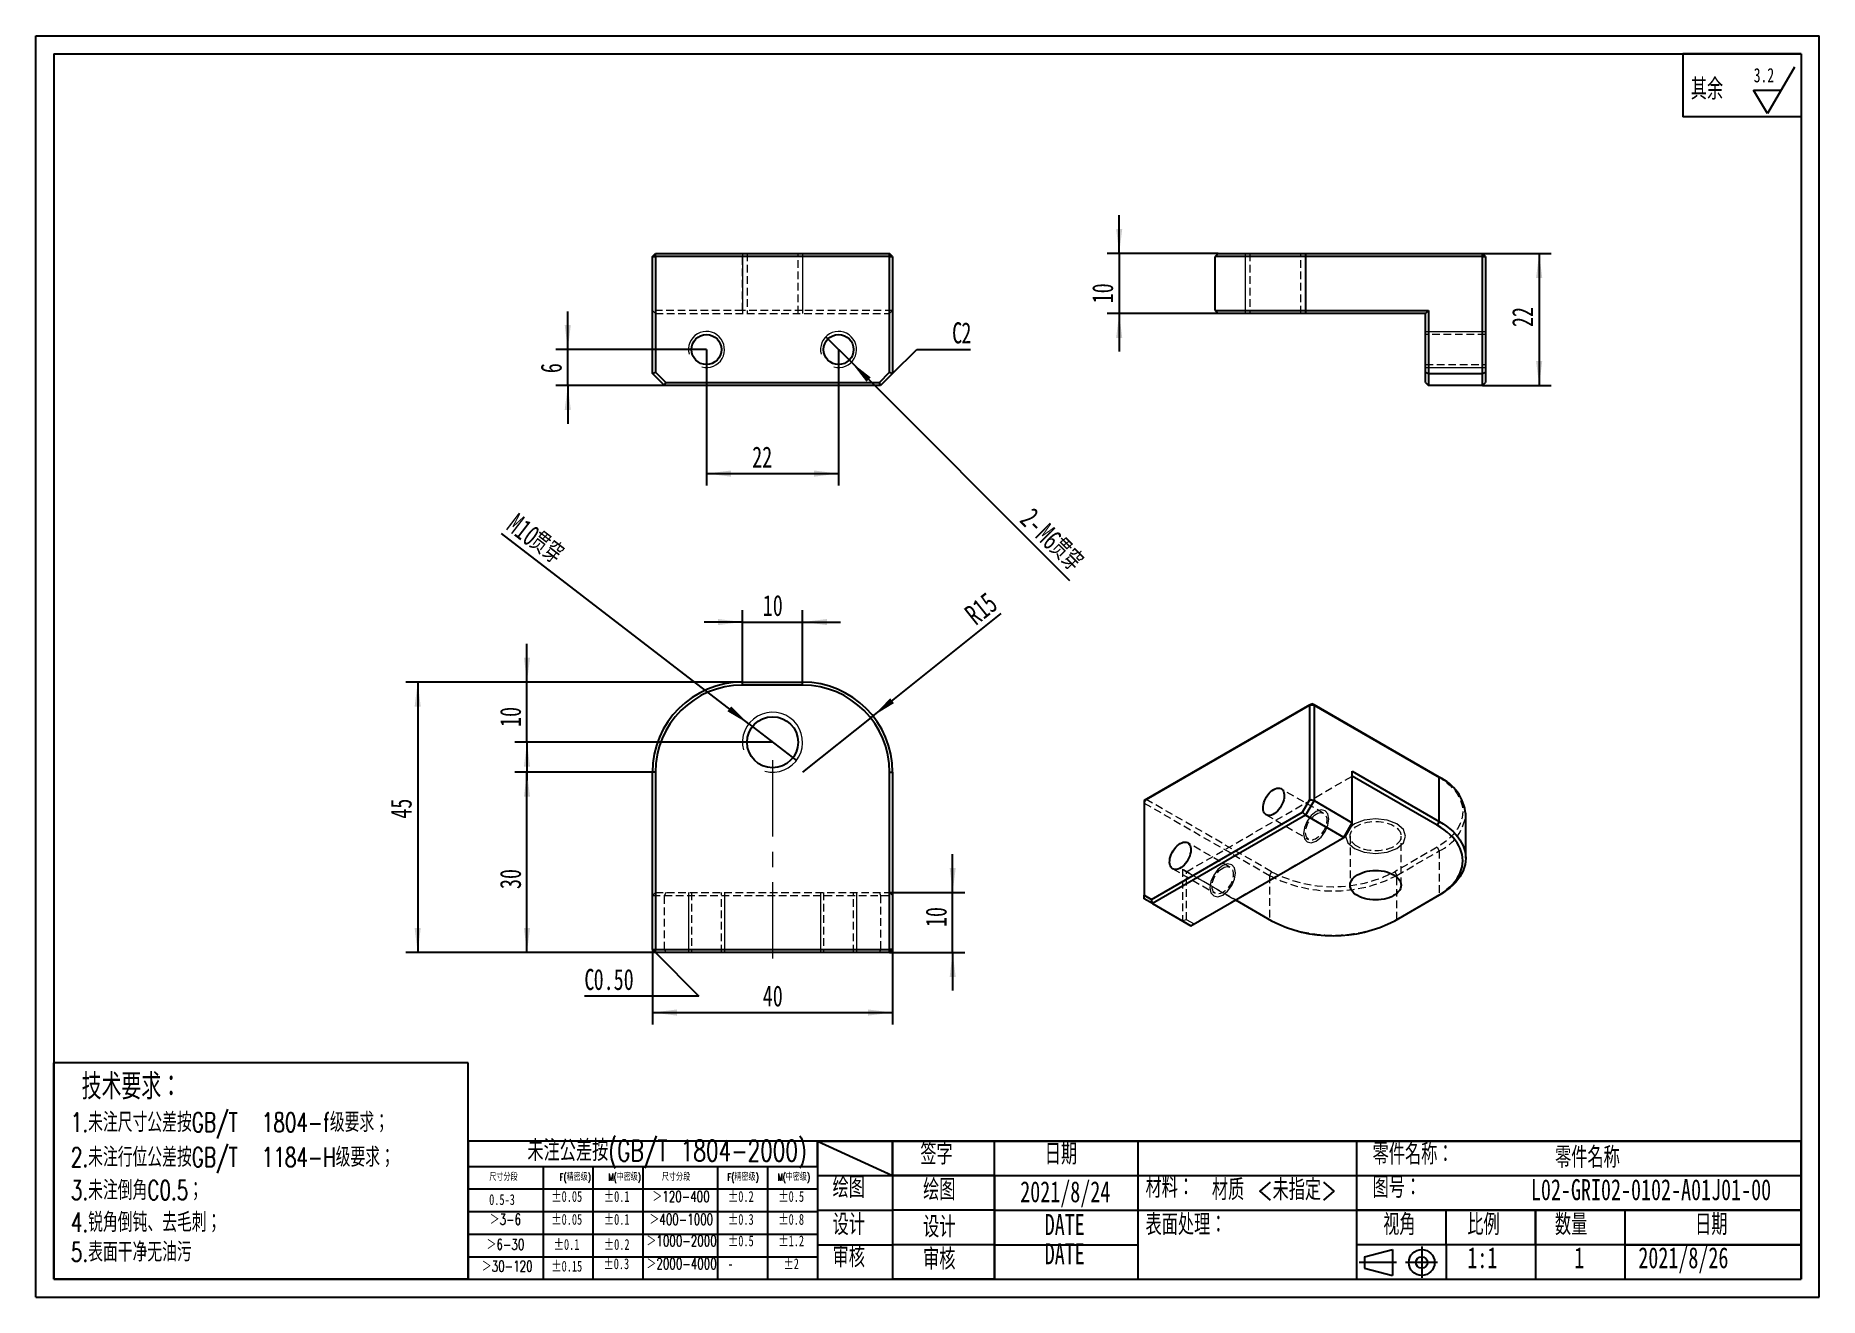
# Model space of a CAD drawing. Header units: millimetres. Extents: x 0 to 297, y 0 to 210.
import ezdxf

# ---------------------------------------------------------------- set-up
doc = ezdxf.new("R2010")
doc.units = ezdxf.units.MM
doc.linetypes.add('CENTERX2', pattern=[20.32, 12.7, -2.54, 2.54, -2.54])
doc.linetypes.add('HIDDEN', pattern=[1.905, 1.27, -0.635])
doc.layers.add('图框', color=7, linetype='Continuous')
doc.layers.add('文字层', color=3, linetype='Continuous', lineweight=25)
doc.styles.add('SLDTEXTSTYLE0', font='TXT', dxfattribs={"width": 0.7, "bigfont": 'bigfont'})
doc.styles.add('SLDTEXTSTYLE1', font='TXT', dxfattribs={"width": 0.7})
doc.dimstyles.new('SLDDIMSTYLE0', dxfattribs={"dimtxt": 3.5, "dimasz": 4.08, "dimexe": 0, "dimexo": 0.0625, "dimgap": 0.875, "dimtad": 2, "dimrnd": 1e-09, "dimzin": 12, "dimdsep": 46, "dimtxsty": 'SLDTEXTSTYLE1', "dimsah": 1, "dimcen": 0.09, "dimadec": 0, "dimazin": 3, "dimtfac": 1, "dimtofl": 0, "dimtmove": 0, "dimatfit": 3, "dimfxl": 0, "dimfrac": 2, "dimtolj": 1, "dimtzin": 12, "dimarcsym": 0})
doc.dimstyles.new('SLDDIMSTYLE1', dxfattribs={"dimtxt": 3.5, "dimasz": 4.08, "dimexe": 0, "dimexo": 0.0625, "dimgap": 0.875, "dimtad": 2, "dimrnd": 1e-09, "dimzin": 12, "dimdsep": 46, "dimtxsty": 'SLDTEXTSTYLE1', "dimsah": 1, "dimcen": 0.09, "dimadec": 0, "dimazin": 3, "dimtfac": 1, "dimtmove": 0, "dimatfit": 0, "dimfxl": 0, "dimfrac": 2, "dimtolj": 1, "dimtzin": 12, "dimarcsym": 0})
doc.dimstyles.new('SLDDIMSTYLE2', dxfattribs={"dimtxt": 3.5, "dimasz": 4.08, "dimexe": 0, "dimexo": 0.0625, "dimgap": 0.875, "dimtad": 2, "dimrnd": 1e-09, "dimzin": 12, "dimdsep": 46, "dimtxsty": 'SLDTEXTSTYLE1', "dimblk1": 'NONE', "dimsah": 1, "dimcen": 0, "dimadec": 0, "dimazin": 3, "dimtfac": 1, "dimtmove": 0, "dimatfit": 3, "dimldrblk": 'NONE', "dimfxl": 0, "dimfrac": 2, "dimtolj": 1, "dimtzin": 12, "dimarcsym": 0})
doc.dimstyles.new('SLDDIMSTYLE3', dxfattribs={"dimtxt": 3.5, "dimasz": 4.08, "dimexe": 0, "dimexo": 0.0625, "dimgap": 0.875, "dimtad": 2, "dimrnd": 1e-09, "dimzin": 12, "dimdsep": 46, "dimtxsty": 'SLDTEXTSTYLE1', "dimsah": 1, "dimcen": 0, "dimadec": 0, "dimazin": 3, "dimtfac": 1, "dimtofl": 0, "dimtmove": 0, "dimatfit": 3, "dimfxl": 0, "dimfrac": 2, "dimtolj": 1, "dimtzin": 12, "dimarcsym": 0})

# ---------------------------------------------------------------- blocks, each defined once
blk = doc.blocks.new('SW_CHAMFER_DIMENSION_0')
at = {"layer": '图框', "color": 0}
for p, q in [((-9.91, -4.02), (-5.89, 0)), ((-5.89, 0), (3.07, 0))]:
    blk.add_line(p, q, dxfattribs=at)
at = {"layer": '图框', "color": 0, "char_height": 3.5, "attachment_point": 1, "style": 'SLDTEXTSTYLE1'}
for s, insert in [('C', (0, 4.51)), ('2', (1.54, 4.51))]:
    blk.add_mtext(s, dxfattribs=dict(at, insert=insert))
blk = doc.blocks.new('_D')
at = {"layer": '图框'}
for p, q in [((111.69, 157.76), (111.69, 135.11)), ((133.69, 157.76), (133.69, 135.11)), ((111.69, 137.11), (133.69, 137.11))]:
    blk.add_line(p, q, dxfattribs=at)
for points in [[(111.69, 137.11), (115.77, 136.6), (115.77, 137.62)], [(133.69, 137.11), (129.61, 137.62), (129.61, 136.6)]]:
    blk.add_solid(points, dxfattribs=at)
at = {"layer": '图框', "insert": (119.31, 141.62), "char_height": 3.5, "attachment_point": 1, "style": 'SLDTEXTSTYLE1'}
blk.add_mtext('22', dxfattribs=at)
blk = doc.blocks.new('_D_1')
at = {"layer": '图框'}
for p, q in [((88.6, 157.76), (88.6, 164.11)), ((111.69, 157.76), (86.6, 157.76)), ((88.6, 151.76), (88.6, 157.76)), ((104.69, 151.76), (86.6, 151.76)), ((88.6, 151.76), (88.6, 145.41))]:
    blk.add_line(p, q, dxfattribs=at)
for points in [[(88.6, 157.76), (89.11, 161.84), (88.09, 161.84)], [(88.6, 151.76), (88.09, 147.68), (89.11, 147.68)]]:
    blk.add_solid(points, dxfattribs=at)
at = {"layer": '图框', "insert": (84.09, 153.83), "char_height": 3.5, "attachment_point": 1, "rotation": 90, "style": 'SLDTEXTSTYLE1'}
blk.add_mtext('6', dxfattribs=at)
blk = doc.blocks.new('_D_2')
at = {"layer": '图框'}
for q in [(131.57, 159.88), (172.14, 119.32)]:
    blk.add_line((135.82, 155.64), q, dxfattribs=at)
blk.add_solid([(135.82, 155.64), (138.34, 152.39), (139.06, 153.11)], dxfattribs=at)
at = {"layer": '图框', "char_height": 3.5, "attachment_point": 1, "rotation": 315}
for s, insert, style in [('2-', (166.15, 131.68), 'SLDTEXTSTYLE1'), ('M6', (168.76, 129.07), 'SLDTEXTSTYLE1'), ('贯\\M+190FA', (171, 126.83), 'SLDTEXTSTYLE0')]:
    blk.add_mtext(s, dxfattribs=dict(at, insert=insert, style=style))
blk = doc.blocks.new('_NONE')
blk = doc.blocks.new('_D_3')
at = {"layer": '图框'}
for p, q in [((102.69, 57.9), (102.69, 45.4)), ((142.69, 57.9), (142.69, 45.4)), ((102.69, 47.4), (142.69, 47.4))]:
    blk.add_line(p, q, dxfattribs=at)
for points in [[(102.69, 47.4), (106.77, 46.89), (106.77, 47.91)], [(142.69, 47.4), (138.61, 47.91), (138.61, 46.89)]]:
    blk.add_solid(points, dxfattribs=at)
at = {"layer": '图框', "insert": (121.07, 51.91), "char_height": 3.5, "attachment_point": 1, "style": 'SLDTEXTSTYLE1'}
blk.add_mtext('40', dxfattribs=at)
blk = doc.blocks.new('_D_4')
at = {"layer": '图框'}
for p, q in [((102.69, 87.4), (79.81, 87.4)), ((81.81, 57.4), (81.81, 87.4)), ((103.19, 57.4), (79.81, 57.4))]:
    blk.add_line(p, q, dxfattribs=at)
for points in [[(81.81, 87.4), (81.3, 83.32), (82.32, 83.32)], [(81.81, 57.4), (82.32, 61.48), (81.3, 61.48)]]:
    blk.add_solid(points, dxfattribs=at)
at = {"layer": '图框', "insert": (77.3, 67.96), "char_height": 3.5, "attachment_point": 1, "rotation": 90, "style": 'SLDTEXTSTYLE1'}
blk.add_mtext('30', dxfattribs=at)
blk = doc.blocks.new('_D_5')
at = {"layer": '图框'}
for p, q in [((117.69, 102.4), (117.69, 114.4)), ((127.69, 102.4), (127.69, 114.4)), ((117.69, 112.4), (111.34, 112.4)), ((117.69, 112.4), (127.69, 112.4)), ((127.69, 112.4), (134.04, 112.4))]:
    blk.add_line(p, q, dxfattribs=at)
for points in [[(117.69, 112.4), (113.61, 112.91), (113.61, 111.89)], [(127.69, 112.4), (131.77, 111.89), (131.77, 112.91)]]:
    blk.add_solid(points, dxfattribs=at)
at = {"layer": '图框', "insert": (121.07, 116.91), "char_height": 3.5, "attachment_point": 1, "style": 'SLDTEXTSTYLE1'}
blk.add_mtext('10', dxfattribs=at)
blk = doc.blocks.new('_D_6')
at = {"layer": '图框'}
for q in [(160.77, 113.8), (127.69, 87.4)]:
    blk.add_line((139.42, 96.76), q, dxfattribs=at)
blk.add_solid([(139.42, 96.76), (142.92, 98.9), (142.29, 99.7)], dxfattribs=at)
at = {"layer": '图框', "insert": (154.36, 114.45), "char_height": 3.5, "attachment_point": 1, "rotation": 38.5929, "style": 'SLDTEXTSTYLE1'}
blk.add_mtext('R15', dxfattribs=at)
blk = doc.blocks.new('_D_7')
at = {"layer": '图框'}
for p, q in [((117.69, 102.4), (61.61, 102.4)), ((63.61, 102.4), (63.61, 57.4)), ((103.19, 57.4), (61.61, 57.4))]:
    blk.add_line(p, q, dxfattribs=at)
for points in [[(63.61, 102.4), (63.1, 98.32), (64.12, 98.32)], [(63.61, 57.4), (64.12, 61.48), (63.1, 61.48)]]:
    blk.add_solid(points, dxfattribs=at)
at = {"layer": '图框', "insert": (59.1, 79.67), "char_height": 3.5, "attachment_point": 1, "rotation": 90, "style": 'SLDTEXTSTYLE1'}
blk.add_mtext('45', dxfattribs=at)
blk = doc.blocks.new('_D_8')
at = {"layer": '图框'}
for p, q in [((152.69, 67.4), (152.69, 73.75)), ((142.19, 67.4), (154.69, 67.4)), ((152.69, 57.4), (152.69, 67.4)), ((142.19, 57.4), (154.69, 57.4)), ((152.69, 57.4), (152.69, 51.05))]:
    blk.add_line(p, q, dxfattribs=at)
for points in [[(152.69, 67.4), (153.2, 71.48), (152.19, 71.48)], [(152.69, 57.4), (152.19, 53.32), (153.2, 53.32)]]:
    blk.add_solid(points, dxfattribs=at)
at = {"layer": '图框', "insert": (148.18, 61.63), "char_height": 3.5, "attachment_point": 1, "rotation": 90, "style": 'SLDTEXTSTYLE1'}
blk.add_mtext('10', dxfattribs=at)
blk = doc.blocks.new('SW_CHAMFER_DIMENSION_1')
at = {"layer": '图框', "color": 0}
for p, q in [((11.82, 7.25), (19.07, 0)), ((19.07, 0), (0, 0))]:
    blk.add_line(p, q, dxfattribs=at)
at = {"layer": '图框', "color": 0, "char_height": 3.5, "attachment_point": 1, "style": 'SLDTEXTSTYLE1'}
for s, insert in [('C', (0, 4.51)), ('0.50', (1.54, 4.51))]:
    blk.add_mtext(s, dxfattribs=dict(at, insert=insert))
blk = doc.blocks.new('_D_9')
at = {"layer": '图框'}
for p, q in [((81.81, 102.4), (81.81, 108.75)), ((117.69, 102.4), (79.81, 102.4)), ((81.81, 92.4), (81.81, 102.4)), ((122.69, 92.4), (79.81, 92.4)), ((81.81, 92.4), (81.81, 86.05))]:
    blk.add_line(p, q, dxfattribs=at)
for points in [[(81.81, 102.4), (82.32, 106.48), (81.3, 106.48)], [(81.81, 92.4), (81.3, 88.32), (82.32, 88.32)]]:
    blk.add_solid(points, dxfattribs=at)
at = {"layer": '图框', "insert": (77.3, 94.94), "char_height": 3.5, "attachment_point": 1, "rotation": 90, "style": 'SLDTEXTSTYLE1'}
blk.add_mtext('10', dxfattribs=at)
blk = doc.blocks.new('_D_10')
at = {"layer": '图框'}
for q in [(77.56, 127.15), (126.66, 89.35)]:
    blk.add_line((118.73, 95.45), q, dxfattribs=at)
blk.add_solid([(118.73, 95.45), (115.81, 98.34), (115.19, 97.54)], dxfattribs=at)
at = {"layer": '图框', "char_height": 3.5, "attachment_point": 1, "rotation": 322.4111}
for s, insert, style in [('M10', (80.31, 130.72), 'SLDTEXTSTYLE1'), ('贯\\M+190FA', (84.04, 127.85), 'SLDTEXTSTYLE0')]:
    blk.add_mtext(s, dxfattribs=dict(at, insert=insert, style=style))
blk = doc.blocks.new('_D_11')
at = {"layer": '图框'}
for p, q in [((180.42, 173.76), (180.42, 180.11)), ((196.92, 173.76), (178.42, 173.76)), ((180.42, 173.76), (180.42, 163.76)), ((211.42, 163.76), (178.42, 163.76)), ((180.42, 163.76), (180.42, 157.41))]:
    blk.add_line(p, q, dxfattribs=at)
for points in [[(180.42, 173.76), (180.93, 177.84), (179.91, 177.84)], [(180.42, 163.76), (179.91, 159.68), (180.93, 159.68)]]:
    blk.add_solid(points, dxfattribs=at)
at = {"layer": '图框', "insert": (175.91, 165.45), "char_height": 3.5, "attachment_point": 1, "rotation": 90, "style": 'SLDTEXTSTYLE1'}
blk.add_mtext('10', dxfattribs=at)
blk = doc.blocks.new('_D_12')
at = {"layer": '图框'}
for p, q in [((240.92, 173.76), (252.35, 173.76)), ((250.35, 173.76), (250.35, 151.76)), ((240.92, 151.76), (252.35, 151.76))]:
    blk.add_line(p, q, dxfattribs=at)
for points in [[(250.35, 173.76), (249.84, 169.68), (250.86, 169.68)], [(250.35, 151.76), (250.86, 155.84), (249.84, 155.84)]]:
    blk.add_solid(points, dxfattribs=at)
at = {"layer": '图框', "insert": (245.84, 161.5), "char_height": 3.5, "attachment_point": 1, "rotation": 90, "style": 'SLDTEXTSTYLE1'}
blk.add_mtext('22', dxfattribs=at)

msp = doc.modelspace()

# ---------------------------------------------------------------- linework, layer by layer
at = {"color": 7, "linetype": 'Continuous', "lineweight": 25}
for p, q in [((102.695, 173.26), (103.195, 173.76)), ((102.695, 153.76), (102.695, 173.26)), ((102.695, 173.26), (103.195, 173.26)), ((103.195, 173.26), (103.195, 173.76)), ((103.195, 173.76), (142.195, 173.76)), ((142.195, 173.26), (103.195, 173.26)), ((103.195, 173.26), (103.195, 153.968)), ((142.195, 173.26), (142.195, 173.76)), ((142.695, 173.26), (142.195, 173.76)), ((142.195, 153.968), (142.195, 173.26)), ((142.195, 173.26), (142.695, 173.26)), ((142.695, 173.26), (142.695, 153.76)), ((196.92, 173.76), (196.42, 173.26)), ((211.42, 173.26), (196.42, 173.26)), ((196.42, 164.26), (196.42, 173.26)), ((196.92, 173.76), (211.42, 173.76)), ((211.42, 173.76), (211.42, 173.26)), ((211.42, 173.76), (240.92, 173.76)), ((211.42, 173.26), (211.42, 164.26)), ((240.92, 173.26), (211.42, 173.26)), ((240.92, 173.26), (240.92, 173.76)), ((241.42, 173.26), (240.92, 173.76)), ((240.92, 153.76), (240.92, 173.26)), ((240.92, 173.26), (241.42, 173.26)), ((241.42, 173.26), (241.42, 153.968)), ((196.42, 164.26), (211.42, 164.26)), ((196.42, 164.26), (196.92, 163.76)), ((211.42, 163.76), (196.92, 163.76)), ((211.42, 164.26), (211.42, 163.76)), ((211.42, 164.26), (231.92, 164.26)), ((231.42, 163.76), (211.42, 163.76)), ((231.92, 164.26), (231.42, 163.76)), ((231.42, 153.968), (231.42, 163.76)), ((231.92, 164.26), (231.92, 153.76)), ((102.695, 153.76), (103.195, 153.968)), ((104.695, 151.76), (102.695, 153.76)), ((103.195, 153.968), (104.902, 152.26)), ((104.695, 151.76), (104.902, 152.26)), ((140.695, 151.76), (104.695, 151.76)), ((104.902, 152.26), (140.488, 152.26)), ((140.488, 152.26), (142.195, 153.968)), ((140.695, 151.76), (140.488, 152.26)), ((142.695, 153.76), (140.695, 151.76)), ((142.195, 153.968), (142.695, 153.76)), ((231.42, 153.968), (231.92, 153.76)), ((231.42, 152.26), (231.42, 153.968)), ((231.42, 152.26), (231.92, 151.76)), ((231.92, 153.76), (240.92, 153.76)), ((231.92, 153.76), (231.92, 151.76)), ((240.92, 151.76), (231.92, 151.76)), ((240.92, 153.76), (241.42, 153.968)), ((240.92, 151.76), (240.92, 153.76)), ((240.92, 151.76), (241.42, 152.26)), ((241.42, 153.968), (241.42, 152.26)), ((117.695, 101.899), (117.695, 102.399)), ((117.695, 102.399), (127.695, 102.399)), ((127.695, 101.899), (117.695, 101.899)), ((127.695, 101.899), (127.695, 102.399)), ((212.153, 98.6), (184.576, 82.68)), ((184.93, 82.884), (212.507, 98.804)), ((212.153, 98.6), (212.507, 98.804)), ((212.153, 82.846), (212.153, 98.6)), ((212.153, 98.6), (212.86, 98.6)), ((212.86, 98.6), (212.507, 98.804)), ((212.507, 98.804), (233.367, 86.762)), ((212.86, 98.6), (212.86, 82.677)), ((233.72, 86.558), (212.86, 98.6)), ((103.195, 87.399), (102.695, 87.399)), ((102.695, 57.899), (102.695, 87.399)), ((103.195, 87.399), (103.195, 57.899)), ((142.195, 87.399), (142.695, 87.399)), ((142.195, 57.899), (142.195, 87.399)), ((142.695, 87.399), (142.695, 57.899)), ((219.224, 87.577), (233.72, 79.209)), ((219.224, 79.003), (219.224, 87.577)), ((233.367, 78.596), (219.224, 86.761)), ((233.367, 86.762), (233.72, 86.558)), ((233.72, 79.209), (233.72, 86.558)), ((184.576, 82.68), (184.93, 82.884)), ((184.576, 82.68), (184.576, 66.926)), ((185.783, 66.229), (210.946, 80.756)), ((211.446, 80.228), (185.99, 65.532)), ((210.946, 80.756), (212.153, 82.846)), ((211.446, 80.228), (210.946, 80.756)), ((212.86, 82.677), (211.446, 80.228)), ((217.81, 76.554), (211.446, 80.228)), ((212.153, 82.846), (212.86, 82.677)), ((212.86, 82.677), (219.224, 79.003)), ((238.114, 73.086), (238.114, 80.435)), ((217.81, 76.554), (219.224, 79.003)), ((219.224, 78.764), (218.017, 76.673)), ((219.224, 78.764), (219.224, 79.003)), ((233.72, 79.209), (233.367, 78.596)), ((192.354, 61.859), (217.81, 76.554)), ((218.017, 76.673), (217.81, 76.554)), ((184.576, 66.926), (185.783, 66.229)), ((184.576, 66.349), (184.576, 66.926)), ((185.99, 65.532), (184.576, 66.349)), ((185.99, 65.532), (185.783, 66.229)), ((185.99, 65.532), (192.354, 61.859)), ((199.78, 66.145), (205.789, 62.677)), ((226.296, 62.677), (233.367, 66.759)), ((233.72, 66.963), (233.367, 66.759)), ((102.695, 57.899), (103.195, 57.899)), ((102.695, 57.899), (103.195, 57.399)), ((103.195, 57.899), (142.195, 57.899)), ((103.195, 57.399), (103.195, 57.899)), ((142.195, 57.399), (103.195, 57.399)), ((142.695, 57.899), (142.195, 57.899)), ((142.195, 57.399), (142.195, 57.899)), ((142.195, 57.399), (142.695, 57.899))]:
    msp.add_line(p, q, dxfattribs=at)
at = {"color": 7, "linetype": 'HIDDEN', "lineweight": 18}
for p, q in [((117.695, 173.76), (117.695, 173.26)), ((117.695, 164.26), (117.695, 173.26)), ((118.445, 173.76), (118.445, 163.76)), ((126.945, 163.76), (126.945, 173.76)), ((127.695, 173.76), (127.695, 173.26)), ((127.695, 173.26), (127.695, 164.26)), ((202.17, 173.76), (202.17, 163.76)), ((210.67, 163.76), (210.67, 173.76)), ((211.42, 173.76), (211.42, 173.26)), ((211.42, 164.26), (211.42, 173.26)), ((102.695, 164.26), (103.195, 163.76)), ((117.695, 164.26), (102.695, 164.26)), ((103.195, 163.76), (142.195, 163.76)), ((117.695, 164.26), (117.695, 163.76)), ((127.695, 164.26), (117.695, 164.26)), ((142.695, 164.26), (127.695, 164.26)), ((127.695, 164.26), (127.695, 163.76)), ((142.195, 163.76), (142.695, 164.26)), ((211.42, 164.26), (211.42, 163.76)), ((241.42, 160.26), (231.42, 160.26)), ((231.42, 155.26), (241.42, 155.26)), ((117.695, 102.399), (117.695, 101.899)), ((127.695, 102.399), (127.695, 101.899)), ((102.695, 87.399), (103.195, 87.399)), ((142.695, 87.399), (142.195, 87.399)), ((191.647, 70.841), (219.224, 86.761)), ((214.464, 80.557), (207.393, 84.639)), ((184.576, 82.272), (184.93, 82.884)), ((184.576, 82.272), (205.436, 70.23)), ((205.789, 70.842), (184.93, 82.884)), ((204.893, 80.308), (211.964, 76.226)), ((198.908, 71.576), (191.837, 75.658)), ((218.017, 76.673), (192.854, 62.147)), ((218.864, 76.761), (218.864, 68.595)), ((233.367, 74.924), (226.296, 70.842)), ((226.649, 70.23), (233.72, 74.312)), ((227.364, 68.595), (227.364, 76.761)), ((233.367, 74.924), (233.72, 74.312)), ((233.72, 74.312), (233.72, 66.963)), ((189.337, 71.328), (196.408, 67.246)), ((190.94, 71.249), (190.94, 62.675)), ((190.94, 71.249), (191.647, 70.841)), ((205.436, 62.881), (190.94, 71.249)), ((191.647, 70.841), (199.78, 66.145)), ((191.647, 62.844), (191.647, 70.841)), ((205.789, 70.842), (205.436, 70.23)), ((205.436, 70.23), (205.436, 62.881)), ((226.296, 70.842), (226.649, 70.23)), ((226.649, 62.881), (226.649, 70.23)), ((102.695, 66.899), (103.195, 67.399)), ((102.695, 66.899), (104.695, 66.899)), ((103.195, 67.399), (142.195, 67.399)), ((104.902, 67.399), (104.695, 66.899)), ((104.695, 66.899), (140.695, 66.899)), ((104.695, 57.899), (104.695, 66.899)), ((109.195, 67.399), (109.195, 57.399)), ((114.195, 57.399), (114.195, 67.399)), ((131.195, 67.399), (131.195, 57.399)), ((136.195, 57.399), (136.195, 67.399)), ((140.488, 67.399), (140.695, 66.899)), ((140.695, 66.899), (142.695, 66.899)), ((140.695, 66.899), (140.695, 57.899)), ((142.195, 67.399), (142.695, 66.899)), ((190.94, 62.675), (184.576, 66.349)), ((233.72, 66.963), (226.649, 62.881)), ((191.647, 62.844), (190.94, 62.675)), ((190.94, 62.675), (192.354, 61.859)), ((192.854, 62.147), (191.647, 62.844)), ((205.436, 62.881), (205.789, 62.677)), ((226.649, 62.881), (226.296, 62.677)), ((192.854, 62.147), (192.354, 61.859)), ((104.695, 57.899), (104.902, 57.399)), ((140.695, 57.899), (140.488, 57.399))]:
    msp.add_line(p, q, dxfattribs=at)
at = {"color": 7, "linetype": 'Continuous', "lineweight": 18}
for p, q in [((117.695, 173.76), (117.695, 163.76)), ((127.695, 173.76), (127.695, 163.76)), ((201.42, 173.76), (201.42, 163.76)), ((211.42, 173.76), (211.42, 163.76)), ((231.42, 160.76), (241.42, 160.76)), ((231.42, 160.76), (241.42, 160.76)), ((231.42, 154.76), (241.42, 154.76)), ((231.42, 154.76), (241.42, 154.76)), ((108.695, 67.399), (108.695, 57.399)), ((114.695, 67.399), (114.695, 57.399)), ((130.695, 67.399), (130.695, 57.399)), ((136.695, 67.399), (136.695, 57.399))]:
    msp.add_line(p, q, dxfattribs=at)
at = {"color": 7, "linetype": 'HIDDEN', "lineweight": 18, "flags": 128}
for points in [[(233.367, 86.762), (233.967, 86.394), (234.528, 86.005), (235.047, 85.598), (235.522, 85.173), (235.953, 84.733), (236.336, 84.278), (236.671, 83.811), (236.957, 83.333), (237.192, 82.846), (237.376, 82.352), (237.508, 81.852), (237.587, 81.348), (237.614, 80.843), (237.587, 80.338), (237.508, 79.834), (237.376, 79.334), (237.192, 78.84), (236.957, 78.353), (236.671, 77.875), (236.336, 77.407), (235.953, 76.953), (235.522, 76.512), (235.047, 76.088), (234.528, 75.681), (233.967, 75.292), (233.367, 74.924)], [(213.214, 80.433), (213.471, 80.56), (213.723, 80.64), (213.964, 80.673), (214.189, 80.657), (214.394, 80.593), (214.573, 80.482), (214.723, 80.326), (214.841, 80.129), (214.924, 79.895), (214.971, 79.629), (214.981, 79.337), (214.952, 79.024), (214.887, 78.698), (214.786, 78.366), (214.652, 78.034), (214.487, 77.709), (214.294, 77.4), (214.079, 77.111), (213.846, 76.849), (213.598, 76.621), (213.343, 76.43), (213.085, 76.281), (212.83, 76.177), (212.583, 76.12), (212.349, 76.112), (212.134, 76.152), (211.941, 76.24), (211.776, 76.374), (211.642, 76.551), (211.541, 76.767), (211.476, 77.017), (211.447, 77.297), (211.457, 77.6), (211.504, 77.921), (211.587, 78.251), (211.705, 78.584), (211.855, 78.913), (212.034, 79.231), (212.239, 79.531), (212.464, 79.807), (212.705, 80.052), (212.957, 80.263), (213.214, 80.433)], [(220.108, 75.026), (219.791, 75.231), (219.515, 75.456), (219.284, 75.696), (219.102, 75.951), (218.97, 76.215), (218.89, 76.486), (218.864, 76.761), (218.89, 77.036), (218.97, 77.307), (219.102, 77.571), (219.284, 77.825), (219.515, 78.066), (219.791, 78.291), (220.108, 78.496), (220.464, 78.679), (220.852, 78.838), (221.27, 78.971), (221.71, 79.077), (222.168, 79.153), (222.638, 79.199), (223.114, 79.214), (223.589, 79.199), (224.059, 79.153), (224.517, 79.077), (224.958, 78.971), (225.375, 78.838), (225.763, 78.679), (226.119, 78.496), (226.436, 78.291), (226.712, 78.066), (226.943, 77.825), (227.125, 77.571), (227.257, 77.307), (227.337, 77.036), (227.364, 76.761), (227.337, 76.486), (227.257, 76.215), (227.125, 75.951), (226.943, 75.696), (226.712, 75.456), (226.436, 75.231), (226.119, 75.026), (225.763, 74.843), (225.375, 74.683), (224.958, 74.55), (224.517, 74.445), (224.059, 74.369), (223.589, 74.323), (223.114, 74.307), (222.638, 74.323), (222.168, 74.369), (221.71, 74.445), (221.27, 74.55), (220.852, 74.683), (220.464, 74.843), (220.108, 75.026)], [(197.658, 71.452), (197.915, 71.579), (198.167, 71.66), (198.408, 71.693), (198.633, 71.677), (198.837, 71.612), (199.016, 71.501), (199.167, 71.346), (199.285, 71.149), (199.368, 70.915), (199.415, 70.649), (199.424, 70.356), (199.396, 70.044), (199.331, 69.718), (199.23, 69.385), (199.095, 69.053), (198.93, 68.729), (198.738, 68.419), (198.523, 68.13), (198.289, 67.869), (198.042, 67.64), (197.787, 67.45), (197.529, 67.301), (197.273, 67.197), (197.026, 67.14), (196.793, 67.131), (196.577, 67.172), (196.385, 67.26), (196.22, 67.393), (196.086, 67.57), (195.985, 67.786), (195.919, 68.037), (195.891, 68.317), (195.901, 68.62), (195.947, 68.94), (196.031, 69.27), (196.149, 69.603), (196.299, 69.932), (196.478, 70.25), (196.682, 70.55), (196.907, 70.826), (197.148, 71.072), (197.4, 71.282), (197.658, 71.452)]]:
    msp.add_lwpolyline(points, dxfattribs=at)
at = {"color": 7, "linetype": 'Continuous', "lineweight": 25, "flags": 128}
for points in [[(206.143, 84.515), (206.4, 84.642), (206.652, 84.722), (206.893, 84.755), (207.118, 84.739), (207.323, 84.675), (207.502, 84.564), (207.652, 84.408), (207.77, 84.211), (207.853, 83.977), (207.9, 83.711), (207.91, 83.419), (207.881, 83.106), (207.816, 82.78), (207.715, 82.448), (207.581, 82.116), (207.416, 81.791), (207.223, 81.482), (207.008, 81.193), (206.774, 80.932), (206.527, 80.703), (206.272, 80.512), (206.014, 80.363), (205.759, 80.259), (205.511, 80.202), (205.278, 80.194), (205.063, 80.234), (204.87, 80.322), (204.705, 80.456), (204.571, 80.633), (204.47, 80.849), (204.405, 81.099), (204.376, 81.379), (204.386, 81.682), (204.433, 82.003), (204.516, 82.333), (204.634, 82.666), (204.784, 82.995), (204.963, 83.313), (205.168, 83.613), (205.393, 83.889), (205.634, 84.134), (205.886, 84.345), (206.143, 84.515)], [(233.367, 66.759), (233.967, 67.127), (234.528, 67.515), (235.047, 67.922), (235.522, 68.347), (235.953, 68.787), (236.336, 69.242), (236.671, 69.709), (236.957, 70.187), (237.192, 70.674), (237.376, 71.169), (237.508, 71.669), (237.587, 72.172), (237.614, 72.678), (237.587, 73.183), (237.508, 73.686), (237.376, 74.186), (237.192, 74.681), (236.957, 75.168), (236.671, 75.646), (236.336, 76.113), (235.953, 76.568), (235.522, 77.008), (235.047, 77.433), (234.528, 77.84), (233.967, 78.228), (233.367, 78.596)], [(233.72, 79.209), (234.341, 78.828), (234.921, 78.426), (235.458, 78.005), (235.95, 77.566), (236.395, 77.11), (236.792, 76.64), (237.139, 76.156), (237.434, 75.662), (237.678, 75.158), (237.868, 74.647), (238.004, 74.13), (238.086, 73.609), (238.114, 73.086), (238.086, 72.563), (238.004, 72.042), (237.868, 71.525), (237.678, 71.013), (237.434, 70.51), (237.139, 70.015), (236.792, 69.532), (236.395, 69.062), (235.95, 68.606), (235.458, 68.167), (234.921, 67.745), (234.341, 67.344), (233.72, 66.963)], [(190.587, 75.534), (190.844, 75.661), (191.096, 75.742), (191.337, 75.775), (191.562, 75.759), (191.766, 75.694), (191.945, 75.583), (192.096, 75.428), (192.214, 75.231), (192.297, 74.997), (192.344, 74.731), (192.353, 74.438), (192.325, 74.126), (192.26, 73.8), (192.159, 73.467), (192.024, 73.135), (191.859, 72.811), (191.667, 72.501), (191.452, 72.212), (191.218, 71.951), (190.971, 71.722), (190.716, 71.532), (190.458, 71.383), (190.202, 71.279), (189.955, 71.222), (189.721, 71.214), (189.506, 71.254), (189.314, 71.342), (189.149, 71.475), (189.014, 71.652), (188.914, 71.868), (188.848, 72.119), (188.82, 72.399), (188.829, 72.702), (188.876, 73.022), (188.96, 73.352), (189.078, 73.685), (189.228, 74.015), (189.407, 74.332), (189.611, 74.633), (189.836, 74.908), (190.077, 75.154), (190.329, 75.364), (190.587, 75.534)], [(220.108, 66.861), (219.791, 67.066), (219.515, 67.29), (219.284, 67.531), (219.102, 67.785), (218.97, 68.05), (218.89, 68.321), (218.864, 68.595), (218.89, 68.87), (218.97, 69.141), (219.102, 69.406), (219.284, 69.66), (219.515, 69.901), (219.791, 70.125), (220.108, 70.33), (220.464, 70.514), (220.852, 70.673), (221.27, 70.806), (221.71, 70.911), (222.168, 70.987), (222.638, 71.034), (223.114, 71.049), (223.589, 71.034), (224.059, 70.987), (224.517, 70.911), (224.958, 70.806), (225.375, 70.673), (225.763, 70.514), (226.119, 70.33), (226.436, 70.125), (226.712, 69.901), (226.943, 69.66), (227.125, 69.406), (227.257, 69.141), (227.337, 68.87), (227.364, 68.595), (227.337, 68.321), (227.257, 68.05), (227.125, 67.785), (226.943, 67.531), (226.712, 67.29), (226.436, 67.066), (226.119, 66.861), (225.763, 66.677), (225.375, 66.518), (224.958, 66.385), (224.517, 66.28), (224.059, 66.204), (223.589, 66.157), (223.114, 66.142), (222.638, 66.157), (222.168, 66.204), (221.71, 66.28), (221.27, 66.385), (220.852, 66.518), (220.464, 66.677), (220.108, 66.861)]]:
    msp.add_lwpolyline(points, dxfattribs=at)
at = {"color": 7, "linetype": 'Continuous', "lineweight": 18, "flags": 128}
for points in [[(213.214, 80.841), (212.402, 80.186), (211.714, 79.258), (211.254, 78.198), (211.093, 77.167), (211.254, 76.323), (211.714, 75.793), (212.402, 75.66), (213.214, 75.942), (214.026, 76.597), (214.714, 77.525), (215.174, 78.586), (215.335, 79.616), (215.174, 80.46), (214.714, 80.99), (214.026, 81.123), (213.214, 80.841)], [(219.578, 78.802), (218.494, 77.865), (218.114, 76.761), (218.494, 75.656), (219.578, 74.72), (221.2, 74.094), (223.114, 73.874), (225.027, 74.094), (226.649, 74.72), (227.733, 75.656), (228.114, 76.761), (227.733, 77.865), (226.649, 78.802), (225.027, 79.428), (223.114, 79.647), (221.2, 79.428), (219.578, 78.802)], [(197.658, 71.861), (196.846, 71.206), (196.158, 70.277), (195.698, 69.217), (195.536, 68.186), (195.698, 67.342), (196.158, 66.813), (196.846, 66.679), (197.658, 66.961), (198.469, 67.617), (199.158, 68.545), (199.618, 69.605), (199.779, 70.636), (199.618, 71.48), (199.158, 72.009), (198.469, 72.143), (197.658, 71.861)]]:
    msp.add_lwpolyline(points, dxfattribs=at)
at = {"color": 7, "linetype": 'Continuous', "lineweight": 25}
for centre, radius in [((111.695, 157.76), 2.5), ((133.695, 157.76), 2.5), ((122.695, 92.399), 4.25)]:
    msp.add_circle(centre, radius, dxfattribs=at)
at = {"color": 7, "linetype": 'Continuous', "lineweight": 18}
for centre, radius in [((111.695, 157.76), 3), ((133.695, 157.76), 3), ((122.695, 92.399), 5)]:
    msp.add_arc(centre, radius, 255, 195, dxfattribs=at)
at = {"color": 7, "linetype": 'Continuous', "lineweight": 25}
for centre, radius, start, end in [((117.695, 87.399), 15, 90, 180), ((117.695, 87.399), 14.5, 90, 180), ((127.695, 87.399), 15, 0, 90), ((127.695, 87.399), 14.5, 0, 90), ((230.567, 79.657), 7.587, 5.88073, 65.43942), ((216.042, 82.398), 22.227, 242.53037, 297.46963)]:
    msp.add_arc(centre, radius, start, end, dxfattribs=at)
at = {"color": 7, "linetype": 'HIDDEN', "lineweight": 18}
for centre, radius, start, end in [((230.632, 81.165), 7.517, 294.25411, 354.42575), ((216.042, 90.631), 22.994, 242.53037, 297.46963), ((216.042, 90.563), 22.227, 242.53037, 297.46963), ((216.042, 83.282), 22.994, 242.53037, 297.46963)]:
    msp.add_arc(centre, radius, start, end, dxfattribs=at)
at = {"layer": '图框'}
for p, q in [((3, 207), (294, 207)), ((3, 207), (3, 3)), ((294, 207), (274.261, 207)), ((274.261, 207), (274.261, 196.491)), ((294, 207), (294, 3)), ((294, 207), (294, 196.491)), ((294, 196.491), (274.261, 196.491)), ((72, 39.015), (3, 39.015)), ((3, 3), (3, 39.015)), ((72, 3), (72, 39.015)), ((294, 26), (72, 26)), ((72, 26), (72, 3)), ((130.2, 21.8), (130.2, 26)), ((130.2, 26), (142.68, 20.28)), ((130.2, 26), (142.68, 26)), ((130.2, 26), (130.2, 20.28)), ((142.68, 26), (142.68, 20.28)), ((142.68, 20.28), (142.68, 26)), ((142.68, 26), (159.68, 26)), ((159.68, 20.28), (159.68, 26)), ((159.68, 20.28), (159.68, 26)), ((159.68, 26), (183, 26)), ((159.68, 20.28), (159.68, 26)), ((159.68, 26), (183.58, 26)), ((183.58, 20.28), (183.58, 26)), ((183.58, 20.28), (183.58, 26)), ((183.58, 26), (219.98, 26)), ((219.98, 20.28), (219.98, 26)), ((219.98, 20.28), (219.98, 26)), ((219.98, 26), (294, 26)), ((294, 3), (294, 26)), ((294, 20.28), (294, 26)), ((72, 21.8), (130.2, 21.8)), ((84.48, 21.8), (84.48, 3)), ((92.8, 21.8), (92.8, 3)), ((101.1, 21.8), (101.1, 3)), ((113.56, 21.8), (113.56, 3)), ((121.88, 21.8), (121.88, 3)), ((130.2, 21.8), (130.2, 3)), ((72, 18.04), (130.2, 18.04)), ((130.2, 20.28), (142.68, 20.28)), ((142.68, 20.28), (142.68, 3)), ((142.68, 20.28), (159.68, 20.28)), ((159.68, 20.28), (142.68, 20.28)), ((142.68, 20.28), (142.68, 14.52)), ((159.68, 20.28), (159.68, 14.52)), ((159.68, 20.28), (183.58, 20.28)), ((159.68, 14.52), (159.68, 20.28)), ((159.68, 20.28), (183.58, 20.28)), ((183.58, 14.52), (183.58, 20.28)), ((183.58, 20.28), (219.98, 20.28)), ((183.58, 14.52), (183.58, 20.28)), ((183.58, 20.28), (219.98, 20.28)), ((219.98, 14.52), (219.98, 20.28)), ((219.98, 20.28), (294, 20.28)), ((219.98, 14.52), (219.98, 20.28)), ((219.98, 20.28), (294, 20.28)), ((294, 14.52), (294, 20.28)), ((72, 14.28), (130.2, 14.28)), ((130.2, 14.52), (142.68, 14.52)), ((159.68, 14.52), (142.68, 14.52)), ((159.68, 14.52), (142.68, 14.52)), ((142.68, 14.52), (142.68, 8.76)), ((159.68, 14.52), (159.68, 8.76)), ((159.68, 14.52), (183.58, 14.52)), ((159.68, 8.76), (159.68, 14.52)), ((159.68, 14.52), (183.58, 14.52)), ((183.58, 8.76), (183.58, 14.52)), ((183.58, 14.52), (219.98, 14.52)), ((183.58, 3), (183.58, 14.52)), ((183.58, 14.52), (219.98, 14.52)), ((219.98, 3), (219.98, 14.52)), ((219.98, 14.52), (294, 14.52)), ((234.86, 14.52), (219.98, 14.52)), ((219.98, 8.76), (219.98, 14.52)), ((249.73, 14.52), (234.86, 14.52)), ((234.86, 8.76), (234.86, 14.52)), ((234.86, 8.76), (234.86, 14.52)), ((264.6, 14.52), (249.73, 14.52)), ((249.73, 14.52), (249.73, 8.76)), ((249.73, 8.76), (249.73, 14.52)), ((294, 14.52), (264.6, 14.52)), ((264.6, 14.52), (264.6, 8.76)), ((264.6, 14.52), (264.6, 8.76)), ((294, 14.52), (294, 8.76)), ((72, 10.52), (130.2, 10.52)), ((72, 6.76), (130.2, 6.76)), ((130.2, 8.76), (142.68, 8.76)), ((159.68, 8.76), (142.68, 8.76)), ((159.68, 8.76), (142.68, 8.76)), ((142.68, 8.76), (142.68, 3)), ((159.68, 8.76), (159.68, 3)), ((159.68, 8.76), (183.58, 8.76)), ((159.68, 3), (159.68, 8.76)), ((159.68, 8.76), (183.58, 8.76)), ((183.58, 3), (183.58, 8.76)), ((234.86, 8.76), (219.98, 8.76)), ((221.281, 6.76), (225.954, 7.95)), ((221.281, 6.76), (221.281, 4.833)), ((225.954, 7.95), (225.954, 3.643)), ((230.792, 8.473), (230.792, 3.25)), ((234.86, 8.76), (234.86, 3)), ((249.73, 8.76), (234.86, 8.76)), ((264.6, 8.76), (249.73, 8.76)), ((249.73, 8.76), (249.73, 3)), ((294, 8.76), (264.6, 8.76)), ((264.6, 8.76), (294, 8.76)), ((264.6, 8.76), (264.6, 3)), ((294, 8.76), (294, 3)), ((3, 3), (294, 3)), ((72, 3), (3, 3)), ((159.68, 3), (142.68, 3)), ((159.68, 3), (183.58, 3)), ((183.58, 3), (219.98, 3)), ((226.615, 5.797), (220.371, 5.797)), ((221.281, 4.833), (225.954, 3.643)), ((233.446, 5.797), (228.09, 5.797)), ((264.6, 3), (294, 3))]:
    msp.add_line(p, q, dxfattribs=at)
at = {"layer": '图框', "linetype": 'CENTERX2', "lineweight": 18}
msp.add_line((122.695, 89.399), (122.695, 55.899), dxfattribs=at)
at = {"layer": '图框'}
for radius in [2.153, 0.963]:
    msp.add_circle((230.792, 5.797), radius, dxfattribs=at)
at = {"layer": '文字层'}
for p, q in [((0, 0), (0, 210)), ((0, 210), (297, 210)), ((297, 0), (297, 210)), ((292.874, 204.768), (288.367, 197.055)), ((288.367, 197.055), (286.037, 200.912)), ((286.037, 200.912), (290.62, 200.912)), ((0, 0), (297, 0))]:
    msp.add_line(p, q, dxfattribs=at)

# ---------------------------------------------------------------- block references
at = {"layer": '图框'}
for name, p in [('SW_CHAMFER_DIMENSION_0', (152.602, 157.779)), ('SW_CHAMFER_DIMENSION_1', (91.372, 50.147))]:
    msp.add_blockref(name, p, dxfattribs=at)

# ---------------------------------------------------------------- texts
at = {"layer": '图框', "char_height": 3.5}
for s, insert, attachment_point, style in [('\\M+197EB\\M+18C8F\\M+196BC\\M+18FCC', (258.388, 25.052), 2, 'SLDTEXTSTYLE0'), ('绘图', (147.77, 19.668), 1, 'SLDTEXTSTYLE0'), ('2021/8/24', (163.939, 19.326), 1, 'SLDTEXTSTYLE1'), ('\\M+18DDE质 <\\M+196A2\\M+18E77\\M+192E8>', (195.862, 19.668), 1, 'SLDTEXTSTYLE0'), ('L02-GRI02-0102-A01J01-00', (248.976, 19.668), 1, 'SLDTEXTSTYLE1'), ('设计', (147.772, 13.473), 1, 'SLDTEXTSTYLE0'), ('审\\M+18A6A', (147.772, 8.12), 1, 'SLDTEXTSTYLE0')]:
    msp.add_mtext(s, dxfattribs=dict(at, insert=insert, attachment_point=attachment_point, style=style))
at = {"layer": '文字层'}
for s, insert, char_height, attachment_point, style in [('\\M+191B4\\M+1975D', (275.594, 202.856), 3.5, 1, 'SLDTEXTSTYLE0'), ('3.2', (286.075, 204.618), 2.3813, 1, 'SLDTEXTSTYLE1'), ('\\M+18B5A术\\M+19776\\M+18B81\\M+18146', (7.659, 37.24), 4.3, 1, 'SLDTEXTSTYLE0'), ('1.\\M+196A2\\M+1928D\\M+18EDA\\M+190A1\\M+18CF6\\M+18DB7\\M+188C2GB/T  1804-f级\\M+19776\\M+18B81\\M+18147', (5.859, 30.727), 3.2, 1, 'SLDTEXTSTYLE0'), ('\\M+196A2\\M+1928D\\M+18CF6\\M+18DB7\\M+188C2(GB/T 1804-2000)', (81.876, 26.185), 3.5, 1, 'SLDTEXTSTYLE0'), ('2.\\M+196A2\\M+1928D\\M+18D73\\M+188CA\\M+18CF6\\M+18DB7\\M+188C2GB/T  1184-H级\\M+19776\\M+18B81\\M+18147', (5.859, 24.932), 3.2, 1, 'SLDTEXTSTYLE0'), ('签\\M+18E9A', (147.307, 25.593), 3.5, 1, 'SLDTEXTSTYLE0'), ('\\M+193FA\\M+18AFA', (168.018, 25.593), 3.5, 1, 'SLDTEXTSTYLE0'), ('\\M+197EB\\M+18C8F\\M+196BC\\M+18FCC\\M+18146', (222.615, 25.593), 3.5, 1, 'SLDTEXTSTYLE0'), ('F(\\M+190B8\\M+196A7级)', (89.84, 20.615), 1.2, 2, 'SLDTEXTSTYLE0'), ('M(\\M+19286\\M+196A7级)', (98.066, 20.615), 1.2, 2, 'SLDTEXTSTYLE0'), ('F(\\M+190B8\\M+196A7级)', (115.19, 20.615), 1.2, 1, 'SLDTEXTSTYLE0'), ('M(\\M+19286\\M+196A7级)', (123.529, 20.615), 1.2, 1, 'SLDTEXTSTYLE0'), ('3.\\M+196A2\\M+1928D\\M+1937C\\M+18A70C0.5\\M+18147', (5.859, 19.419), 3.2, 1, 'SLDTEXTSTYLE0'), ('\\M+18EDA\\M+190A1\\M+195AA\\M+19269', (75.544, 20.615), 1.2, 1, 'SLDTEXTSTYLE0'), ('±0.05', (85.859, 17.687), 1.8, 1, 'SLDTEXTSTYLE1'), ('±0.1', (94.605, 17.687), 1.8, 1, 'SLDTEXTSTYLE1'), ('\\M+18EDA\\M+190A1\\M+195AA\\M+19269', (104.271, 20.615), 1.2, 1, 'SLDTEXTSTYLE0'), ('±0.2', (115.278, 17.687), 1.8, 1, 'SLDTEXTSTYLE1'), ('±0.5', (123.658, 17.687), 1.8, 1, 'SLDTEXTSTYLE1'), ('绘图', (132.695, 20.057), 3.5, 1, 'SLDTEXTSTYLE0'), ('\\M+18DDE\\M+197BF\\M+18146', (184.805, 20.057), 3.5, 1, 'SLDTEXTSTYLE0'), ('图\\M+18D86\\M+18146', (222.615, 20.057), 3.5, 1, 'SLDTEXTSTYLE0'), ('0.5-3', (75.509, 17.167), 1.8, 1, 'SLDTEXTSTYLE1'), ('\\M+18184120-400', (102.704, 17.687), 1.8, 1, 'SLDTEXTSTYLE0'), ('4.锐\\M+18A70\\M+1937C钝\\M+18141\\M+18B8E\\M+196D1\\M+18E68\\M+18147', (5.859, 14.096), 3.2, 1, 'SLDTEXTSTYLE0'), ('\\M+181843-6', (75.606, 13.88), 1.8, 1, 'SLDTEXTSTYLE0'), ('±0.05', (85.859, 13.88), 1.8, 1, 'SLDTEXTSTYLE1'), ('±0.1', (94.605, 13.88), 1.8, 1, 'SLDTEXTSTYLE1'), ('\\M+18184400-1000', (102.21, 13.88), 1.8, 1, 'SLDTEXTSTYLE0'), ('±0.3', (115.278, 13.88), 1.8, 1, 'SLDTEXTSTYLE1'), ('±0.8', (123.658, 13.88), 1.8, 1, 'SLDTEXTSTYLE1'), ('设计', (132.695, 13.861), 3.5, 1, 'SLDTEXTSTYLE0'), ('DATE', (168.018, 13.861), 3.5, 1, 'SLDTEXTSTYLE1'), ('\\M+1955C\\M+196CA处\\M+1979D\\M+18146', (184.805, 13.861), 3.5, 1, 'SLDTEXTSTYLE0'), ('视\\M+18A70', (224.379, 13.861), 3.5, 1, 'SLDTEXTSTYLE0'), ('\\M+194E4\\M+197E1', (238.383, 13.861), 3.5, 1, 'SLDTEXTSTYLE0'), ('\\M+19094\\M+197CA', (252.978, 13.861), 3.5, 1, 'SLDTEXTSTYLE0'), ('\\M+193FA\\M+18AFA', (276.304, 13.861), 3.5, 1, 'SLDTEXTSTYLE0'), ('5.\\M+1955C\\M+196CA\\M+18AB1净\\M+19DD9\\M+196FB污', (5.859, 9.151), 3.2, 1, 'SLDTEXTSTYLE0'), ('\\M+181846-30', (75.087, 9.702), 1.8, 1, 'SLDTEXTSTYLE0'), ('±0.1', (86.254, 9.702), 1.8, 1, 'SLDTEXTSTYLE1'), ('±0.2', (94.605, 9.702), 1.8, 1, 'SLDTEXTSTYLE1'), ('\\M+181841000-2000', (101.716, 10.296), 1.8, 1, 'SLDTEXTSTYLE0'), ('±0.5', (115.278, 10.296), 1.8, 1, 'SLDTEXTSTYLE1'), ('±1.2', (123.658, 10.296), 1.8, 1, 'SLDTEXTSTYLE1'), ('DATE', (168.018, 8.998), 3.5, 1, 'SLDTEXTSTYLE1'), ('\\M+1818430-120', (74.296, 6.081), 1.8, 1, 'SLDTEXTSTYLE0'), ('±0.15', (85.859, 6.081), 1.8, 1, 'SLDTEXTSTYLE1'), ('±0.3', (94.539, 6.489), 1.8, 1, 'SLDTEXTSTYLE1'), ('\\M+181842000-4000', (101.716, 6.489), 1.8, 1, 'SLDTEXTSTYLE0'), ('±2', (124.518, 6.489), 1.8, 1, 'SLDTEXTSTYLE1'), ('审\\M+18A6A', (132.695, 8.508), 3.5, 1, 'SLDTEXTSTYLE0'), ('1:1', (238.383, 8.34), 3.5, 1, 'SLDTEXTSTYLE1'), ('1', (256.188, 8.34), 3.5, 1, 'SLDTEXTSTYLE1'), ('2021/8/26', (266.859, 8.34), 3.5, 1, 'SLDTEXTSTYLE1'), ('-', (115.278, 6.489), 1.8, 1, 'SLDTEXTSTYLE1')]:
    msp.add_mtext(s, dxfattribs=dict(at, insert=insert, char_height=char_height, attachment_point=attachment_point, style=style))

# ---------------------------------------------------------------- dimensions: what is measured, and where the dimension line sits
at = {"layer": '图框'}
for base, p1, p2, dimstyle, picture, middle in [((180.42, 163.76), (196.92, 173.76), (211.42, 163.76), 'SLDDIMSTYLE1', '_D_11', (180.42, 166.989)), ((250.348, 151.76), (240.92, 173.76), (240.92, 151.76), 'SLDDIMSTYLE0', '_D_12', (250.348, 163.035)), ((88.598, 157.76), (104.695, 151.76), (111.695, 157.76), 'SLDDIMSTYLE1', '_D_1', (88.598, 154.592)), ((81.811, 102.399), (122.695, 92.399), (117.695, 102.399), 'SLDDIMSTYLE1', '_D_9', (81.811, 96.477)), ((63.609, 57.399), (117.695, 102.399), (103.195, 57.399), 'SLDDIMSTYLE0', '_D_7', (63.609, 81.208)), ((81.811, 87.399), (103.195, 57.399), (102.695, 87.399), 'SLDDIMSTYLE0', '_D_4', (81.811, 69.497)), ((152.695, 67.399), (142.195, 57.399), (142.195, 67.399), 'SLDDIMSTYLE1', '_D_8', (152.695, 63.166))]:
    dim = msp.add_linear_dim(base=base, p1=p1, p2=p2, angle=90, dimstyle=dimstyle, dxfattribs=at)
    dim.commit()
    dim.dimension.update_dxf_attribs({"geometry": picture, "text_midpoint": middle, "dimtype": 160})
for base, p1, p2, dimstyle, picture, middle in [((133.695, 137.11), (111.695, 157.76), (133.695, 157.76), 'SLDDIMSTYLE0', '_D', (120.842, 137.11)), ((127.695, 112.399), (117.695, 102.399), (127.695, 102.399), 'SLDDIMSTYLE1', '_D_5', (122.611, 112.399)), ((142.695, 47.399), (102.695, 57.899), (142.695, 57.899), 'SLDDIMSTYLE0', '_D_3', (122.611, 47.399))]:
    dim = msp.add_linear_dim(base=base, p1=p1, p2=p2, dimstyle=dimstyle, dxfattribs=at)
    dim.commit()
    dim.dimension.update_dxf_attribs({"geometry": picture, "text_midpoint": middle, "dimtype": 160})
for p1, p2, text, picture, middle in [((131.573, 159.882), (135.816, 155.639), '2-<>贯穿', '_D_2', (167.583, 123.872)), ((126.657, 89.349), (118.733, 95.449), '<>贯穿', '_D_10', (81.811, 123.871))]:
    dim = msp.add_diameter_dim_2p(p1=p1, p2=p2, text=text, dimstyle='SLDDIMSTYLE2', dxfattribs=at)
    dim.commit()
    dim.dimension.update_dxf_attribs({"geometry": picture, "text_midpoint": middle, "dimtype": 163})
dim = msp.add_radius_dim(center=(127.695, 87.399), mpoint=(139.419, 96.756), dimstyle='SLDDIMSTYLE3', dxfattribs=at)
dim.commit()
dim.dimension.update_dxf_attribs({"geometry": '_D_6', "text_midpoint": (159.02, 112.399), "dimtype": 164})

doc.saveas('drawing.dxf')
